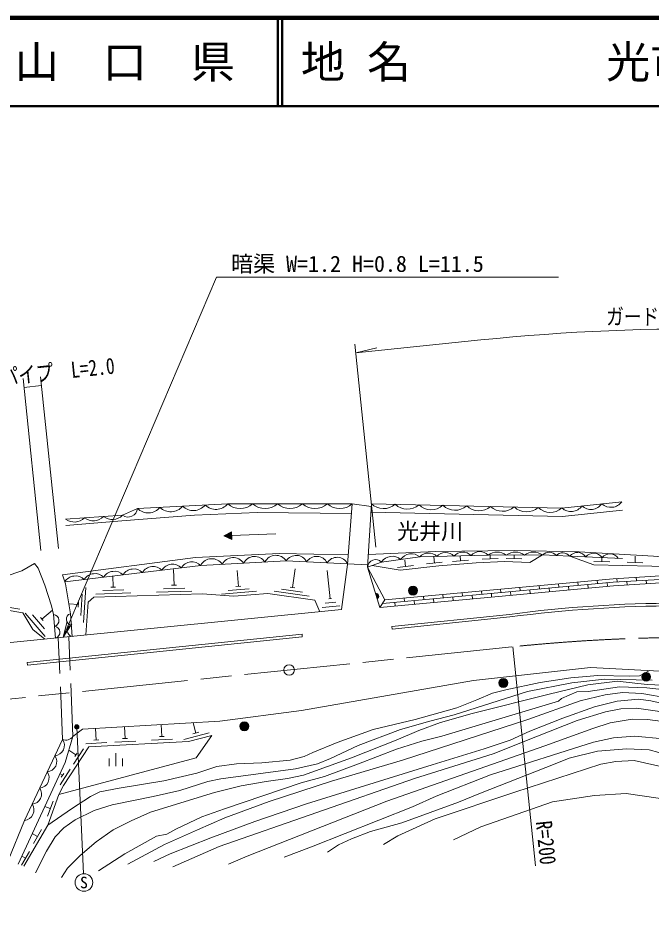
# Model space of a CAD drawing. Units: millimetres, scale not verified. Extents: x 40000 to 680000, y 20000 to 380000.
# Drawn here: x 338241 to 410132, y 278527 to 380000 of the extents above; entities that cross this region are included whole.
import ezdxf
from ezdxf.enums import TextEntityAlignment as Align

# ---------------------------------------------------------------- set-up
doc = ezdxf.new("R2010")
doc.units = ezdxf.units.MM
doc.header["$LTSCALE"] = 1000
doc.linetypes.add('CHAIN', pattern=[18.5, 12, -1.5, 3.5, -1.5])
doc.linetypes.add('DASHED', pattern=[7.5, 6, -1.5])
for name, color, linetype, lineweight in [('M-BGD', 7, 'Continuous', 13), ('M-BMK', 2, 'CHAIN', 13), ('M-BMK-SRVR', 3, 'Continuous', 13), ('M-STR-HTXT', 7, 'Continuous', 13), ('M-STR-STRC', 7, 'Continuous', 13), ('M-TTL', 2, 'Continuous', 140), ('M-TTL-LINE', 7, 'Continuous', 50)]:
    doc.layers.add(name, color=color, linetype=linetype, lineweight=lineweight)
doc.layers.add('M-BMK-HTXT', color=7, linetype='Continuous')
doc.layers.add('M-TTL-TXT', color=7, linetype='Continuous')
doc.styles.add('ＭＳ ゴシック', font='')
doc.styles.get('ＭＳ ゴシック').set_extended_font_data('MS Gothic')

# ---------------------------------------------------------------- blocks, each defined once
blk = doc.blocks.new('open_arrow')
at = {"color": 0, "linetype": 'Continuous', "lineweight": -2}
blk.add_lwpolyline([(7.5, 1.25), (0, 0), (7.5, -1.25)], dxfattribs=at)

msp = doc.modelspace()

# ---------------------------------------------------------------- hatches: boundary and pattern name
at = {"layer": 'M-BGD'}
for points in [[(362493, 321688), (361624, 321212), (362526, 320803)], [(379035, 314081), (378854, 314680, -0.84072)], [(382599, 315010, -0.41421), (383099, 315510, -0.41421), (383599, 315010, -1)], [(409066, 305230, -0.41421), (409566, 305730, -0.41421), (410066, 305230, -1)], [(392851, 304527, -0.41421), (393351, 305027, -0.41421), (393851, 304527, -1)], [(363452, 299615, -0.41421), (363952, 300115, -0.41421), (364452, 299615, -1)]]:
    msp.add_hatch(color=256, dxfattribs=at).paths.add_polyline_path(points)
at = {"layer": 'M-STR-HTXT'}
msp.add_hatch(color=256, dxfattribs=at).paths.add_polyline_path([(344754, 299355, -1), (345095, 299722, -0.41421), (345108, 299368, -0.41421)])

# ---------------------------------------------------------------- linework, layer by layer
at = {"layer": 'M-BGD', "linetype": 'DASHED'}
for p, q in [((376207, 324852), (378350, 324541)), ((375669, 318062), (377960, 317927)), ((343312, 298106), (342833, 309661)), ((344498, 298473), (344029, 309780))]:
    msp.add_line(p, q, dxfattribs=at)
at = {"layer": 'M-BGD'}
for p, q in [((377946, 317688), (378370, 324869)), ((361624, 321212), (362493, 321688)), ((362526, 320803), (362493, 321688)), ((361624, 321212), (362526, 320803)), ((362509, 321245), (367525, 321434)), ((385526, 318133), (385447, 318849)), ((388489, 318394), (388443, 318955)), ((390969, 318569), (392767, 318645)), ((391868, 318607), (391849, 319043)), ((393672, 318669), (395471, 318600)), ((394571, 318634), (394587, 319048)), ((404543, 318282), (404553, 318749)), ((408302, 318199), (408318, 318919)), ((381355, 317641), (383143, 317852)), ((382249, 317747), (382165, 318462)), ((384631, 318035), (386420, 318232)), ((387592, 318320), (389386, 318468)), ((403643, 318302), (405443, 318262)), ((407403, 318219), (409202, 318180)), ((349060, 315406), (349021, 316669)), ((355971, 315619), (355915, 317418)), ((363282, 315490), (363141, 317285)), ((369424, 315366), (369719, 317479)), ((373691, 314091), (373371, 317310)), ((355691, 315610), (356251, 315627)), ((397469, 315189), (397432, 315587)), ((399659, 315392), (399622, 315790)), ((401850, 315596), (401813, 315994)), ((402982, 315299), (402945, 315697)), ((404041, 315799), (404004, 316197)), ((405173, 315503), (405136, 315901)), ((406277, 315992), (406253, 316391)), ((407398, 315657), (407375, 316056)), ((408473, 316121), (408450, 316520)), ((409595, 315786), (409571, 316185)), ((345395, 312204), (345550, 314599)), ((345702, 311382), (345961, 315374)), ((347083, 314624), (351081, 314748)), ((347872, 315009), (350270, 315083)), ((348780, 315397), (349340, 315414)), ((353994, 314837), (357992, 314961)), ((354782, 315222), (357181, 315296)), ((361345, 314616), (365332, 314929)), ((362114, 315038), (364507, 315225)), ((363003, 315468), (363561, 315512)), ((367344, 314930), (371305, 314376)), ((368186, 315175), (370563, 314843)), ((369147, 315405), (369701, 315327)), ((378854, 314680), (379035, 314081)), ((386516, 314171), (386479, 314570)), ((388707, 314375), (388670, 314773)), ((390897, 314578), (390860, 314977)), ((392029, 314282), (391992, 314680)), ((393088, 314782), (393051, 315180)), ((394220, 314485), (394183, 314883)), ((395278, 314985), (395241, 315383)), ((396411, 314689), (396374, 315087)), ((398601, 314892), (398564, 315290)), ((400792, 315096), (400755, 315494)), ((345095, 313145), (345131, 313704)), ((373139, 313583), (374333, 313702)), ((373552, 314077), (373830, 314105)), ((379907, 313959), (379330, 313102)), ((381077, 313264), (381040, 313663)), ((382135, 313764), (382098, 314163)), ((383267, 313468), (383230, 313866)), ((384325, 313968), (384288, 314366)), ((385458, 313671), (385421, 314070)), ((387648, 313875), (387611, 314273)), ((389839, 314078), (389802, 314477)), ((335026, 313492), (338479, 312919)), ((340970, 311788), (342161, 312809)), ((345113, 313425), (344026, 313495)), ((372785, 313096), (374775, 313294)), ((339056, 312453), (341334, 309795)), ((339899, 312253), (341266, 310659)), ((340810, 311974), (341129, 311602)), ((394047, 312317), (380714, 310933)), ((394082, 312019), (380745, 310635)), ((380714, 310933), (380745, 310635)), ((339303, 306838), (370502, 310075)), ((339334, 306540), (370533, 309777)), ((370502, 310075), (370533, 309777)), ((339303, 306838), (339334, 306540)), ((347137, 298055), (347067, 299367)), ((350410, 298231), (350339, 299559)), ((354582, 298455), (354509, 299803)), ((358432, 298852), (358136, 300015)), ((354302, 298440), (354861, 298470)), ((357067, 298133), (359974, 298873)), ((358093, 298765), (358771, 298938)), ((345958, 297631), (348355, 297760)), ((346858, 298040), (347417, 298070)), ((349231, 297807), (351628, 297936)), ((350131, 298216), (350690, 298246)), ((353403, 298031), (355799, 298160)), ((344833, 296376), (344032, 296901)), ((344558, 295300), (345710, 297057)), ((344699, 296171), (344967, 296581)), ((349361, 295071), (349361, 296571)), ((348611, 295071), (348611, 295971)), ((350111, 295071), (350111, 295971)), ((343033, 292974), (344185, 294730)), ((343308, 294050), (343030, 294232)), ((343173, 293845), (343442, 294255)), ((341924, 290274), (341296, 290502)), ((341617, 289428), (342230, 291120)), ((340456, 287105), (339874, 287443)), ((340004, 286327), (340908, 287883)), ((338644, 283868), (339548, 285424)), ((339096, 284646), (338685, 284885))]:
    msp.add_line(p, q, dxfattribs=at)
for points in [[(290259, 304260), (298612, 305257), (374978, 312862), (375662, 317972), (376207, 324852)], [(376207, 324852), (362062, 324855), (351822, 324318), (350134, 323552), (343656, 323114)], [(378370, 324869), (400014, 324384), (406804, 325088)], [(376120, 323760), (365415, 323868), (358297, 323556), (350057, 322937), (343690, 322408)], [(378314, 323924), (400052, 323437), (406901, 324147)], [(458118, 321379), (459867, 319178), (459597, 315542), (459549, 313487), (458399, 311293), (447754, 312985), (446617, 313476), (429443, 315322), (421065, 315817), (411826, 315916), (405872, 315568), (379330, 313102), (377946, 317688)], [(343293, 316787), (358420, 318777), (367939, 319221), (375749, 319078)], [(406898, 318649), (400887, 318907), (397812, 319053), (391633, 319042), (383867, 318830), (379521, 318256), (377946, 317688)], [(444027, 317508), (443498, 317377), (437597, 317964), (428582, 318587), (421089, 318032), (410409, 318925), (401967, 319426), (394580, 319558), (385653, 319433), (378031, 319125)], [(378456, 317872), (381652, 317314), (386033, 317831), (390267, 318179), (393499, 318316), (396363, 318205), (397812, 319053)], [(445972, 315786), (427759, 317058), (419900, 317151), (413500, 317725), (403641, 317942), (400887, 318907)], [(340145, 318080), (338674, 317256), (336796, 316615), (334566, 316262), (330774, 316485), (328472, 316847), (319735, 314928), (311350, 314944), (303389, 313077), (299819, 312877), (290144, 314971), (288004, 314931), (286545, 314657), (284648, 313879), (281304, 311771), (279211, 311482), (273056, 310079), (256680, 304279), (255439, 304128), (251878, 303142), (247833, 301560), (245273, 300123), (244406, 299493)], [(342519, 309630), (342289, 312300), (342045, 313269), (341309, 315640), (340538, 317561), (340145, 318080)], [(343571, 316013), (359007, 317871), (368716, 318383), (375669, 318062)], [(446440, 314300), (429509, 316119), (421093, 316617), (411807, 316717), (405812, 316365), (379907, 313959), (377946, 317688)], [(344401, 309817), (344205, 312388), (343660, 315765), (343293, 316787)], [(446377, 313904), (429476, 315720), (421079, 316217), (411816, 316316), (405842, 315966), (379619, 313531)], [(345971, 309973), (346214, 313716), (346852, 314257), (359149, 314636), (362766, 314367), (366611, 314669), (371938, 313924), (372522, 312618)], [(225439, 293754), (264411, 300235), (280945, 303270), (286179, 305466), (297326, 305852), (300390, 306343), (311687, 310387), (319893, 311270), (330286, 313914), (338790, 312503), (339930, 310588), (341308, 309509)], [(338265, 283981), (343616, 295494), (344498, 298473), (345562, 299279), (361168, 300192), (370443, 301417), (389980, 304809), (403264, 306302), (418989, 305470)], [(341632, 288411), (344331, 290237), (346476, 291649), (347560, 292165), (349732, 292602), (354830, 293434), (358573, 294286), (360828, 295067), (363054, 295340), (365954, 295457), (369163, 295780), (370742, 296197), (371734, 296657), (374502, 297777), (378565, 299231), (383340, 300392), (388057, 301711), (390332, 302605), (392122, 303375), (393630, 303766), (397524, 304590), (401005, 305108), (404072, 305369), (407686, 305298), (408815, 305343), (409940, 305948)], [(410232, 304859), (404826, 304963), (401112, 304535), (396091, 303552), (387782, 300906), (385017, 300206), (381682, 299253), (376888, 297445), (373748, 295950), (372239, 295362), (369765, 294773), (361298, 293654), (359788, 293341), (356634, 292324), (353598, 291637), (348951, 290718), (346890, 290044), (344739, 289009), (343446, 288087), (342474, 287064), (341495, 285426), (340241, 282993)], [(413030, 304186), (409711, 304350), (408642, 304459), (406297, 304728), (402951, 304300), (398574, 303271), (389830, 301055), (386229, 300061), (383774, 299132), (381201, 298045), (376105, 296016), (370676, 294061), (368856, 293673), (366434, 293345), (363592, 292869), (360581, 292117), (353308, 289861), (351121, 288871), (349041, 287852), (347111, 286495), (345299, 284969), (343884, 283522), (343191, 282446)], [(412677, 303624), (409656, 303983), (406549, 304108), (402991, 303575), (401705, 303510), (399962, 302753), (399631, 302448), (386391, 298475), (384083, 297935), (381244, 297004), (376929, 295349), (373060, 293926), (370409, 293200), (361708, 290264), (359128, 289338), (356177, 287928), (355161, 287389), (353973, 287129), (350366, 285127), (347385, 283202)], [(350716, 283955), (354886, 286207), (358645, 287868), (361729, 289221), (366780, 291085), (373863, 293377), (381895, 295772), (396152, 300398), (402087, 302484), (404927, 303202), (406901, 303461), (409082, 303335), (412145, 302810), (419260, 300944), (421814, 299915), (423332, 299027), (426220, 297059), (427631, 296339), (428859, 295919), (429860, 295202), (430909, 294023), (432261, 292097), (433246, 290836), (433750, 290324)], [(430006, 289762), (424049, 295558), (422504, 296861), (421407, 297630), (419083, 298928), (414990, 300788), (411770, 302130), (410108, 302503), (408696, 302695), (406287, 302480), (403710, 301834), (400104, 300542), (396380, 299044), (394111, 298042), (391193, 297043), (385269, 295241), (370990, 290822), (365133, 288802), (360129, 286970), (355512, 285124), (353661, 284282)], [(355844, 283669), (361108, 285967), (383266, 293681), (392200, 296499), (397219, 298504), (401745, 300273), (404960, 301254), (406689, 301603), (408468, 301676), (410856, 301345), (412406, 300921), (415520, 299814), (421079, 296033), (423415, 293940), (426231, 290901)], [(362167, 283985), (364284, 284879), (380120, 291117), (398075, 297387), (403511, 299366), (405475, 300016), (407975, 300408), (409728, 300393), (411457, 300158), (413123, 299462), (418943, 295830), (422289, 293302), (425112, 290558)], [(338914, 283735), (341632, 288411), (342892, 291892), (343408, 292889), (346293, 297288), (357595, 297896), (360256, 298574), (358499, 296023), (342892, 291892)], [(368486, 284774), (371565, 285939), (383060, 290470), (385735, 291685), (391895, 294107), (403594, 297798), (405869, 298295), (408235, 298489), (411545, 298183), (414339, 297309), (416749, 296275), (418600, 295188), (422541, 291186)], [(337131, 284392), (338988, 288941), (343312, 298106)], [(421761, 290299), (417689, 293807), (415319, 295220), (413208, 296030), (409897, 296938), (407378, 297055), (404029, 296782), (400826, 295978), (399254, 295348), (390779, 292029), (388276, 291003), (381833, 288655), (378255, 287661), (376120, 286846), (374641, 286162), (373376, 285333)], [(379734, 286207), (381393, 287189), (385625, 289118), (394675, 292145), (404429, 295313), (406114, 295616), (408203, 295725), (412055, 294867), (414856, 293676), (419773, 290481)], [(415680, 289553), (414550, 290289), (410945, 291469), (407316, 291974), (403696, 291744), (398943, 291052), (390799, 288191), (387697, 286737)]]:
    msp.add_lwpolyline(points, dxfattribs=at)
for centre in [(383099, 315010), (409566, 305230), (393351, 304527), (363952, 299615)]:
    msp.add_circle(centre, 500, dxfattribs=at)
for centre, radius, start, end in [((358159, 325849), 1754, 226.03583, 319.96798), ((360720, 325983), 1754, 226.03583, 319.96798), ((363477, 326469), 2146, 228.75892, 311.21593), ((366306, 326469), 2146, 228.75892, 311.21593), ((369135, 326468), 2146, 228.75892, 311.21593), ((371964, 326467), 2146, 228.75892, 311.21593), ((374793, 326467), 2146, 228.75892, 311.21593), ((379756, 326315), 2003, 226.21594, 311.21687), ((382461, 326255), 2003, 226.21594, 311.21687), ((385167, 326194), 2003, 226.21594, 311.21687), ((403304, 325745), 1524, 227.61948, 324.21804), ((405567, 325979), 1524, 227.61948, 324.21804), ((350751, 324435), 1077, 235.00655, 353.8113), ((353039, 325581), 1754, 226.03583, 319.96798), ((355599, 325715), 1754, 226.03583, 319.96798), ((387872, 326134), 2003, 226.21594, 311.21687), ((390578, 326073), 2003, 226.21594, 311.21687), ((393283, 326012), 2003, 226.21594, 311.21687), ((395989, 325952), 2003, 226.21594, 311.21687), ((398694, 325891), 2003, 226.21594, 311.21687), ((401041, 325510), 1524, 227.61948, 324.21804), ((344649, 324464), 1676, 233.6585, 314.08737), ((346808, 324610), 1676, 233.6585, 314.08737), ((348968, 324756), 1676, 233.6585, 314.08737), ((360258, 317225), 1408, 33.35611, 152.69228), ((362685, 317353), 1408, 33.35611, 152.69228), ((365112, 317481), 1408, 33.35611, 152.69228), ((367539, 317609), 1408, 33.35611, 152.69228), ((369844, 317666), 1337, 27.1818, 147.52795), ((372161, 317558), 1337, 27.1818, 147.52795), ((374479, 317451), 1337, 27.1818, 147.52795), ((380732, 317459), 1449, 48.39522, 146.6435), ((382905, 317746), 1449, 48.39522, 146.6435), ((384863, 317943), 1333, 44.8111, 138.32787), ((386805, 317996), 1333, 44.8111, 138.32787), ((388746, 318050), 1333, 44.8111, 138.32787), ((390688, 318103), 1333, 44.8111, 138.32787), ((392666, 317612), 1764, 54.38049, 125.82056), ((394725, 317616), 1764, 54.38049, 125.82056), ((396784, 317619), 1764, 54.38049, 125.82056), ((398548, 318344), 1023, 38.46661, 136.09014), ((400086, 318271), 1023, 38.46661, 136.09014), ((401776, 318202), 1135, 33.49238, 141.58459), ((403612, 318123), 1135, 33.49238, 141.58459), ((405448, 318044), 1135, 33.49238, 141.58459), ((353603, 316299), 1439, 46.34946, 147.37464), ((355808, 316564), 1439, 46.34946, 147.37464), ((358013, 316829), 1439, 46.34946, 147.37464), ((378867, 317604), 924, 44.88261, 174.74775), ((344783, 315237), 1439, 46.34946, 147.37464), ((346988, 315503), 1439, 46.34946, 147.37464), ((349193, 315768), 1439, 46.34946, 147.37464), ((351398, 316033), 1439, 46.34946, 147.37464), ((378892, 314364), 318, 296.68323, 96.90096), ((413456, 164721), 148867, 82.78758, 97.49158), ((413456, 164721), 148567, 82.78709, 97.49316), ((342224, 311622), 681, 285.33426, 84.50657), ((344402, 311756), 661, 107.30898, 261.43193), ((342339, 310287), 681, 285.33426, 84.50657), ((344500, 310471), 661, 107.30898, 261.43193), ((343660, 299080), 1034, 250.32641, 324.0732), ((342349, 297439), 1171, 274.80871, 34.67799), ((341483, 295606), 1171, 274.80871, 34.67799), ((340618, 293772), 1171, 274.80871, 34.67799), ((339753, 291938), 1171, 274.80871, 34.67799), ((338896, 290105), 1171, 274.80871, 34.67799)]:
    msp.add_arc(centre, radius, start, end, dxfattribs=at)
at = {"layer": 'M-BMK'}
msp.add_lwpolyline([(103167, 278527), (146225, 280290), (207640, 285787), (290369, 297840), (394429, 308637)], dxfattribs=at)
msp.add_arc((415036, 109701), 200000, 81.65037, 95.91408, dxfattribs=at)
at = {"layer": 'M-BMK-SRVR'}
msp.add_circle((369035, 306002), 600, dxfattribs=at)
at = {"layer": 'M-STR-HTXT'}
for p, q in [((376608, 341976), (390817, 343450)), ((378892, 319957), (376505, 342970)), ((376608, 341976), (378991, 342566)), ((340851, 319564), (338828, 339061)), ((342841, 319770), (340818, 339268)), ((338932, 338066), (340921, 338273)), ((394429, 308637), (397005, 283770)), ((344925, 299539), (345694, 282885))]:
    msp.add_line(p, q, dxfattribs=at)
msp.add_lwpolyline([(343390, 309716), (360785, 350574), (399628, 350574)], dxfattribs=at)
msp.add_circle((344925, 299539), 250, dxfattribs=at)
msp.add_arc((415032, 109797), 234904, 81.73057, 95.91694, dxfattribs=at)
at = {"layer": 'M-STR-STRC'}
msp.add_circle((345740, 281886), 1000, dxfattribs=at)
at = {"layer": 'M-TTL'}
msp.add_line((680000, 380000), (40000, 380000), dxfattribs=at)
at = {"layer": 'M-TTL-LINE'}
for p, q in [((367750, 380000), (367750, 370000)), ((368250, 380000), (368250, 370000)), ((40000, 370000), (680000, 370000))]:
    msp.add_line(p, q, dxfattribs=at)

# ---------------------------------------------------------------- block references
at = {"layer": 'M-STR-HTXT', "xscale": 240, "yscale": 240, "rotation": 66.9}
msp.add_blockref('open_arrow', (343390, 309716), dxfattribs=at)

# ---------------------------------------------------------------- texts
at = {"layer": 'M-BMK-HTXT', "style": 'ＭＳ ゴシック'}
msp.add_text('光井川', height=1833, dxfattribs=at).set_placement((381283, 320281), align=Align.BOTTOM_LEFT)
at = {"layer": 'M-STR-HTXT', "style": 'ＭＳ ゴシック'}
msp.add_text('暗渠 W=1.2 H=0.8 L=11.5', height=1833, dxfattribs=at).set_placement((362445, 350628), align=Align.BOTTOM_LEFT)
at = {"layer": 'M-STR-HTXT', "style": 'ＭＳ ゴシック', "width": 0.8}
for s, rotation, p in [('ガードパイプ\u3000L=78.0', 0.067, (415032, 344650)), ('ガードパイプ\u3000L=2.0', 5.923, (339932, 338118))]:
    msp.add_text(s, height=1833, rotation=rotation, dxfattribs=at).set_placement(p, align=Align.BOTTOM_CENTER)
msp.add_text('R=200', height=1833, rotation=275.914, dxfattribs=at).set_placement((397005, 283770), align=Align.BOTTOM_RIGHT)
at = {"layer": 'M-STR-STRC', "style": 'ＭＳ ゴシック'}
msp.add_text('S', height=1320, dxfattribs=at).set_placement((345740, 281886), align=Align.MIDDLE_CENTER)
at = {"layer": 'M-TTL-TXT', "style": 'ＭＳ ゴシック'}
msp.add_text('山\u3000口\u3000県', height=3666, dxfattribs=at).set_placement((350375, 375000), align=Align.MIDDLE_CENTER)
for s, p in [('地 名', (370380, 375000)), ('光市大字光井', (405024, 375000))]:
    msp.add_text(s, height=3666, dxfattribs=at).set_placement(p, align=Align.MIDDLE_LEFT)

doc.saveas('drawing.dxf')
